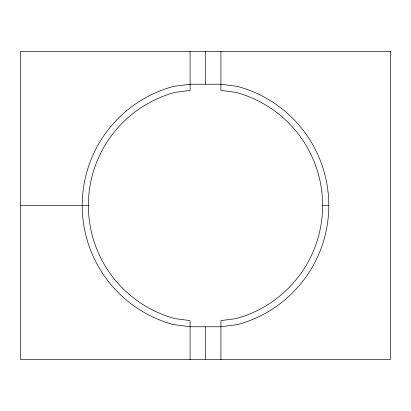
<?xml version="1.0" encoding="UTF-8"?>
<svg xmlns="http://www.w3.org/2000/svg" width="411" height="411" viewBox="0 0 411 411"><rect width="100%" height="100%" fill="white"/><g stroke="black" fill="none" stroke-linecap="round" stroke-linejoin="round"><path stroke-width="0.62" d="M20.55 205.5L88.365 205.5M322.635 205.5L328.8 205.5M220.913 51.375L220.913 90.394L235.816 92.357A117.135 117.135 0 0 1 235.816 318.643L220.913 320.606L220.913 359.625M205.5 51.375L205.5 84.229M205.5 326.771L205.5 359.625M190.088 51.375L190.088 90.394L175.184 92.357A117.135 117.135 0 0 0 175.184 318.643L190.088 320.606L190.088 359.625M190.088 84.229L173.586 86.402A123.3 123.3 0 0 0 173.586 324.598L190.088 326.771L220.913 326.771L237.414 324.598A123.3 123.3 0 0 0 237.414 86.402L220.913 84.229L190.088 84.229M390.45 51.375L20.55 51.375L20.55 359.625L390.45 359.625L390.45 51.375"/></g></svg>
